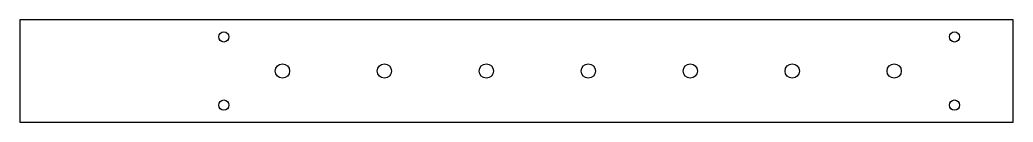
# Model space of a CAD drawing. Extents: x -181 to 111, y -166 to -136.
import ezdxf

# ---------------------------------------------------------------- set-up
doc = ezdxf.new("R2010")
doc.units = 0
doc.layers.add('XAXISRAIL$XSTAND$RAILPLATE', color=18, linetype='CONTINUOUS')

msp = doc.modelspace()

# ---------------------------------------------------------------- linework, layer by layer
at = {"layer": 'XAXISRAIL$XSTAND$RAILPLATE'}
msp.add_lwpolyline([(-181.17, -166.48), (111.08, -166.48), (111.08, -136.48), (-181.17, -136.48)], close=True, dxfattribs=at)
for centre, radius in [((-121.17, -141.48), 1.5), ((93.83, -141.48), 1.5), ((-103.92, -151.48), 2.1), ((-73.92, -151.48), 2.1), ((-43.92, -151.48), 2.1), ((-13.92, -151.48), 2.1), ((16.08, -151.48), 2.1), ((46.08, -151.48), 2.1), ((76.08, -151.48), 2.1), ((-121.17, -161.48), 1.5), ((93.83, -161.48), 1.5)]:
    msp.add_circle(centre, radius, dxfattribs=at)

doc.saveas('drawing.dxf')
